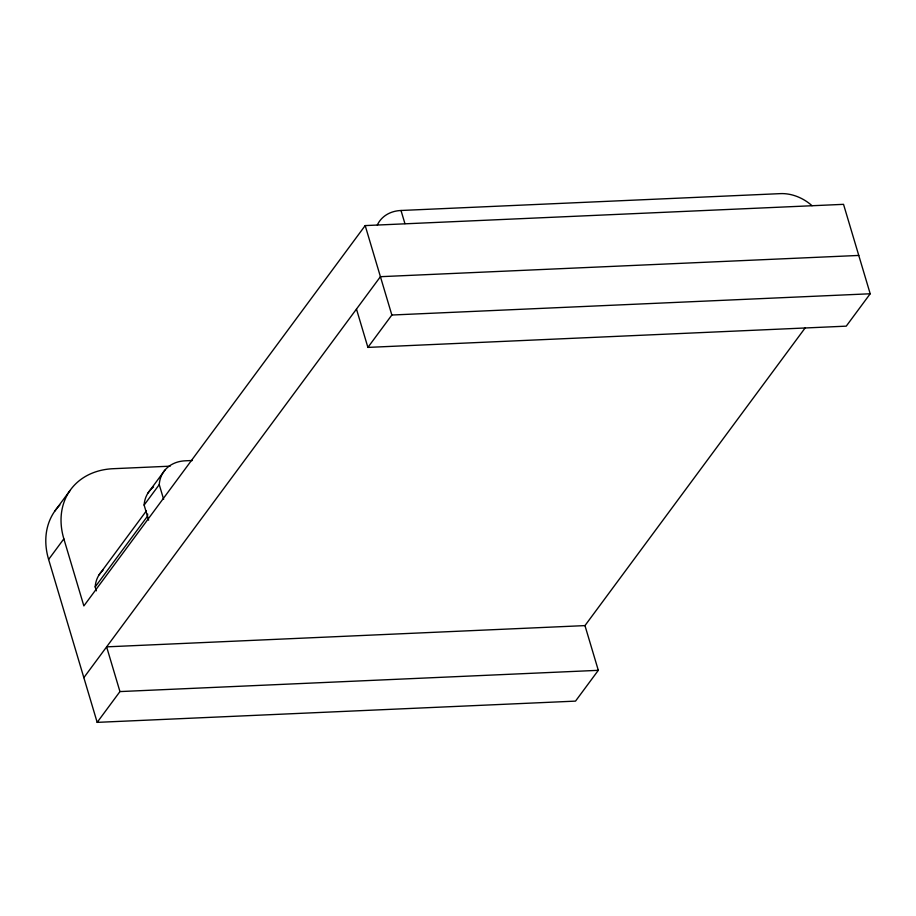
<?xml version="1.0" encoding="UTF-8"?>
<svg xmlns="http://www.w3.org/2000/svg" width="916" height="916" viewBox="0 0 916 916"><rect width="100%" height="100%" fill="white"/><g stroke="black" fill="none" stroke-linecap="round" stroke-linejoin="round"><path stroke-width="1.37" d="M54.765 511.139L70.017 490.529M805.072 328.043L584.969 625.605L598.308 670.329L575.523 701.118L97.176 722.369L48.617 559.47L63.857 538.86A77.677 60.616 36.5 0 1 113.137 468.706L170.158 466.175M147.968 493.06L164.937 470.103M148.621 520.173L144.121 505.071L159.247 484.621A38.907 30.365 36.5 0 1 185.284 460.805L192.417 460.496M99.031 574.904L146.4 510.853M96.352 590.831L95.184 586.916L147.453 516.258A38.907 30.365 36.5 0 1 147.682 514.082M356.473 309.081L367.9 347.404L846.247 326.153L870.2 293.773L843.533 204.337L365.186 225.588L83.86 605.934L63.857 538.86M83.848 677.657L380.426 276.689L858.773 255.438M367.9 347.404L391.853 315.024L870.2 293.773M97.176 722.369L119.95 691.58L598.308 670.329M377.312 225.015A38.907 30.365 36.5 0 1 401.002 210.485L780.409 193.631A38.907 30.365 36.5 0 1 812.034 205.699M584.969 625.605L106.622 646.856L119.95 691.58M401.002 210.485L404.929 223.63M365.186 225.588L391.853 315.024M159.247 484.621L163.632 499.346M48.617 559.47A77.677 60.616 36.5 0 1 59.861 505.06M95.184 586.916A38.907 30.365 36.5 0 1 103.039 570.153M144.121 505.071A38.907 30.365 36.5 0 1 153.579 486.957"/></g></svg>
